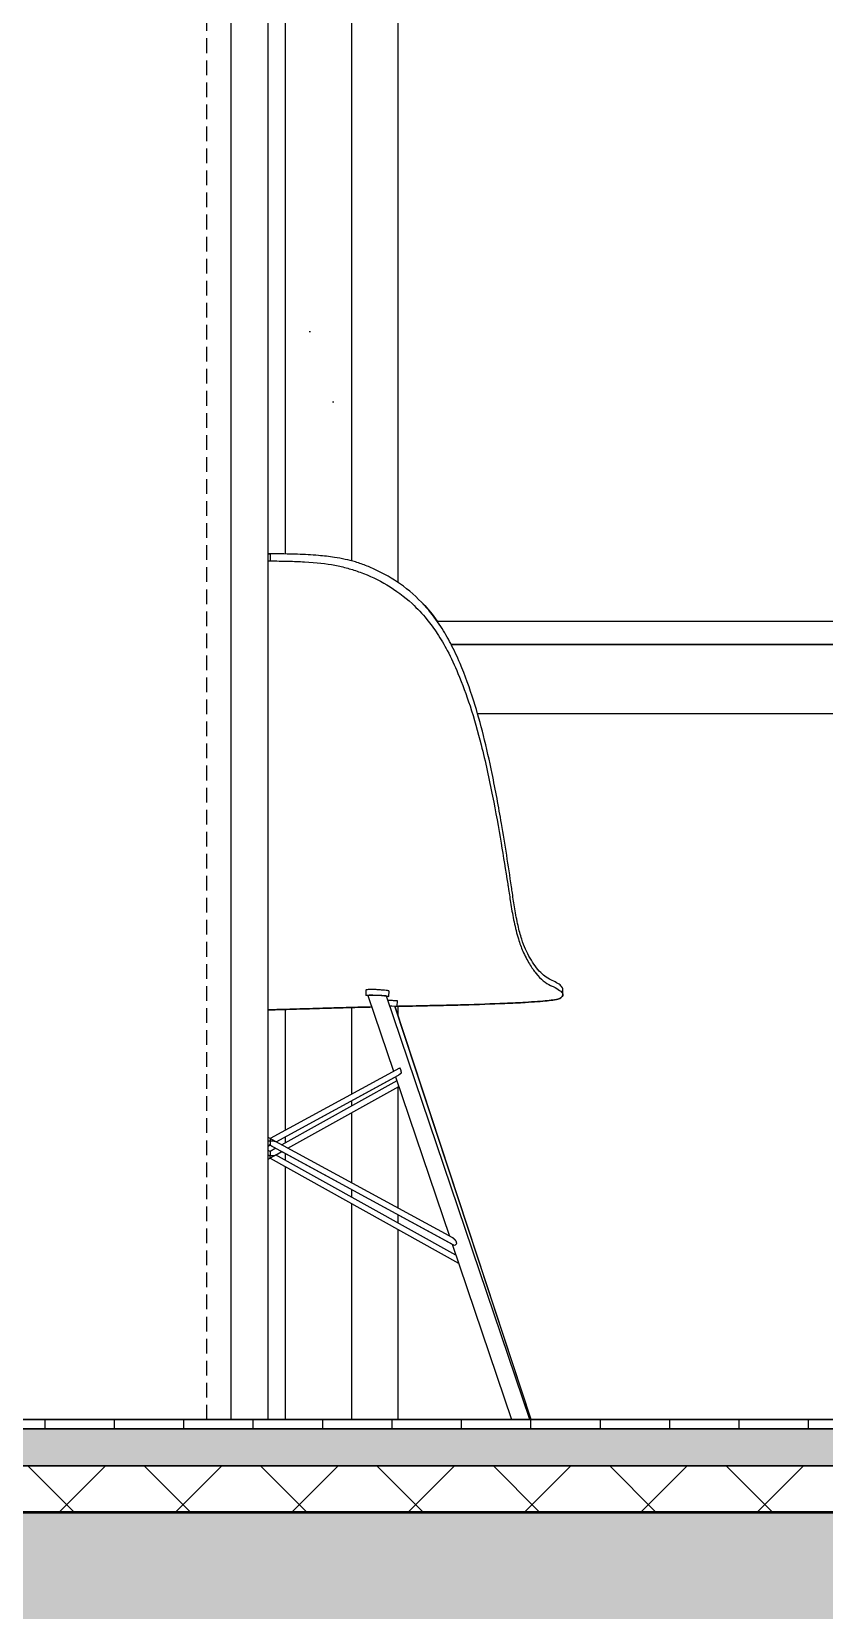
# Model space of a CAD drawing. Header units: millimetres. Extents: x -100 to 224448, y 0 to 22177.
# Drawn here: x 80044 to 80730, y 16685 to 18050 of the extents above; entities that cross this region are included whole.
import ezdxf

# ---------------------------------------------------------------- set-up
doc = ezdxf.new("R2010")
doc.units = ezdxf.units.MM
doc.linetypes.add('DASHED', pattern=[19.05, 12.7, -6.35])
doc.layers.get('0').update_dxf_attribs({"true_color": 0xdfdfdf})
for name, color, linetype in [('Background_0', 7, 'Continuous'), ('Background_DOOR_FRAME', 253, 'Continuous'), ('Boundary_Floor_ Ceramic Tiles', 7, 'Continuous'), ('Boundary_Insulation_ Extruded Polystyrene', 42, 'Continuous'), ('Boundary_Screed', 7, 'Continuous'), ('Elevation_Plaster_ Cement', 7, 'Continuous'), ('Fill_Concrete_ Reinforced', 85, 'Continuous'), ('Fill_Floor_ Ceramic Tiles', 251, 'Continuous'), ('Fill_Insulation_ Extruded Polystyrene', 42, 'Continuous'), ('Fill_Screed', 251, 'Continuous'), ('Viewport border', 7, 'Continuous')]:
    doc.layers.add(name, color=color, linetype=linetype)
for name, color, linetype, lineweight in [('Background_Concrete_ Reinforced', 7, 'Continuous', 9), ('Background_Floor_ Ceramic Tiles', 7, 'Continuous', 9), ('Background_Insulation_ Extruded Polystyrene', 7, 'Continuous', 9), ('Background_Plaster_ Cement', 7, 'Continuous', 9), ('Background_Screed', 7, 'Continuous', 9), ('Boundary_Concrete_ Reinforced', 99, 'Continuous', 50)]:
    doc.layers.add(name, color=color, linetype=linetype, lineweight=lineweight)
doc.layers.add('BIM_ROOM_LINES', color=7, linetype='Continuous', plot=False)

# ---------------------------------------------------------------- blocks, each defined once
blk = doc.blocks.new("AA'__section__..%5CMainBuilding.dwg", base_point=(4426.8, -9050, 0))
at = {"layer": 'Elevation_Plaster_ Cement'}
h = blk.add_hatch(dxfattribs=at)
h.set_pattern_fill('DOTS2', color=256, scale=20, style=0)
h.paths.add_polyline_path([(13278.1, 9935), (13278.1, 7800), (14174.2, 7800), (14268.3, 8030), (14268.8, 8031.3), (14272.6, 8040.9), (14296.6, 8102.2), (14296.7, 8102.4), (14296.7, 8102.5, -0.269538), (14298.5, 8103.9), (14324.1, 8166.5), (14322.2, 8166.5), (14322.3, 8171), (14322.5, 8171), (14322.5, 8171.5), (14063, 8542.1), (14063, 8548.2), (14598.4, 8160.1), (14598.4, 8154.2), (14525.3, 8161.8), (14525.1, 8157.3), (14523.2, 8157.4), (14641, 7800), (14908.5, 7800), (14908.5, 8372.3), (14908.5, 8410), (14908.5, 8470), (14758.5, 8470), (14758.5, 8490), (16258.5, 8490), (16258.5, 8470), (16108.5, 8470), (16108.5, 8410), (16108.5, 8372.3), (16108.5, 7800), (16375.9, 7800), (16493.8, 8157.4), (16491.8, 8157.3), (16491.6, 8161.8), (16418.5, 8154.2), (16418.5, 8160.1), (16954, 8548.2), (16954, 8542.1), (16694.5, 8171.5), (16694.5, 8171), (16694.7, 8171), (16694.8, 8166.5), (16692.8, 8166.5), (16718.4, 8103.9, -0.269538), (16720.3, 8102.5), (16720.4, 8102.2), (16744.4, 8040.9), (16748.1, 8031.3), (16748.6, 8030), (16842.7, 7800), (20835.9, 7800), (20835.9, 11801.6), (11180.9, 10946.9), (11180.9, 8548.1), (11238.1, 8542.1), (11238.1, 9935)])
h = blk.add_hatch(dxfattribs=at)
h.set_pattern_fill('DOTS2', color=256, scale=20, style=0)
h.paths.add_polyline_path([(11180.9, 8548.1), (11180.9, 10946.9), (11165.9, 10945.6), (11165.9, 8548.2)])
h = blk.add_hatch(dxfattribs=at)
h.set_pattern_fill('DOTS2', color=256, scale=20, style=0)
h.paths.add_polyline_path([(11165.9, 8154.2), (11165.9, 8043.8), (11167.5, 8042.9), (11180.9, 8050.1), (11180.9, 8154.5)])
h = blk.add_hatch(dxfattribs=at)
h.set_pattern_fill('DOTS2', color=256, scale=20, style=0)
h.paths.add_polyline_path([(11238.1, 8081.3), (11238.1, 8156.1), (11180.9, 8154.5), (11180.9, 8050.1)])
h = blk.add_hatch(dxfattribs=at)
h.set_pattern_fill('DOTS2', color=256, scale=20, style=0)
h.paths.add_polyline_path([(11238.1, 8071), (11238.1, 8075.6), (11180.9, 8044.5), (11180.9, 8039.1)])
h = blk.add_hatch(dxfattribs=at)
h.set_pattern_fill('DOTS2', color=256, scale=20, style=0)
h.paths.add_polyline_path([(11238.1, 8004.5), (11238.1, 8065.2), (11183, 8034.5)])
h = blk.add_hatch(dxfattribs=at)
h.set_pattern_fill('DOTS2', color=256, scale=20, style=0)
h.paths.add_polyline_path([(11180.9, 8044.5), (11172.8, 8040), (11177.8, 8037.3), (11180.9, 8039.1)])
h = blk.add_hatch(dxfattribs=at)
h.set_pattern_fill('DOTS2', color=256, scale=20, style=0)
h.paths.add_polyline_path([(11167.5, 8037.2), (11165.9, 8036.3), (11165.9, 8032.5), (11167.5, 8031.6), (11172.6, 8034.4), (11171.5, 8035)])
h = blk.add_hatch(dxfattribs=at)
h.set_pattern_fill('DOTS2', color=256, scale=20, style=0)
h.paths.add_polyline_path([(11180.9, 8018.4), (11167.5, 8025.9), (11165.9, 8025), (11165.9, 7800), (11180.9, 7800)])
h = blk.add_hatch(dxfattribs=at)
h.set_pattern_fill('DOTS2', color=256, scale=20, style=0)
h.paths.add_polyline_path([(11180.9, 8029.9), (11177.8, 8031.6), (11172.9, 8028.9), (11172.7, 8028.8), (11180.9, 8024.2)])
h = blk.add_hatch(dxfattribs=at)
h.set_pattern_fill('DOTS2', color=256, scale=20, style=0)
h.paths.add_polyline_path([(11238.1, 7992.3), (11238.1, 7998.8), (11180.9, 8029.9), (11180.9, 8024.2)])
h = blk.add_hatch(dxfattribs=at)
h.set_pattern_fill('DOTS2', color=256, scale=20, style=0)
h.paths.add_polyline_path([(11238.1, 7800), (11238.1, 7986.5), (11180.9, 8018.4), (11180.9, 7800)])
at = {"layer": 'Fill_Concrete_ Reinforced', "extrusion": (1.66128e-17, 2.88827e-15, -1)}
h = blk.add_hatch(dxfattribs=at)
h.set_pattern_fill('CONCRETE1', color=256, scale=20, angle=15, style=0)
h.set_pattern_definition([(15, (-5595.9, -5200), (287.368, 497.736), [50.8, -355.6]), (105, (-5595.9, -5200), (-497.736, 287.368), [50.8, -355.6]), (150, (-5546.83, -5186.85), (-392.5523, -105.184), [71.842, -502.8944]), (15, (-5606, -4966.04), (287.368, 497.736), [50.8, -355.6]), (60, (-5574.9, -4984), (-105.184, 392.5523), [35.921, -538.8154]), (150, (-5574.9, -4984), (-392.5523, -105.184), [35.921, -538.8154]), (15, (-5485.1, -4828.46), (287.368, 497.736), [71.842, -334.558]), (60, (-5485.1, -4828.46), (-105.184, 392.5523), [50.8, -523.9364]), (150, (-5415.7, -4809.87), (-392.5523, -105.184), [50.8, -523.9364]), (105, (-5352.3, -5029.55), (-497.736, 287.368), [50.8, -355.6]), (60, (-5352.32, -5029.55), (-105.184, 392.5523), [35.921, -538.8154]), (150, (-5334.36, -4998.44), (-392.5523, -105.184), [35.921, -538.8154]), (15, (-5573.13, -5088.7), (287.368, 497.736), [25.4, -340.36]), (15, (-5305, -4911.7), (287.368, 497.736), [25.4, -340.36]), (105, (-5440.83, -4895.5), (-497.736, 287.368), [25.4, -340.36]), (150, (-5332.6, -5103.15), (-392.5523, -105.184), [35.921, -538.8154]), (150, (-5576.65, -4879.3), (-392.5523, -105.184), [35.921, -538.8154]), (60, (-5446.4, -5021.9), (-105.184, 392.5523), [35.921, -538.8154]), (105, (-5474.1, -5114.77), (-497.736, 287.368), [6.35, -400.05]), (105, (-5500.1, -4944.24), (-497.736, 287.368), [6.35, -400.05]), (105, (-5334.15, -4827.46), (-497.736, 287.368), [6.35, -400.05]), (105, (-5272.14, -5034.36), (-497.736, 287.368), [6.35, -400.05])])
h.paths.add_polyline_path([(-26015.9, 7550), (-5775.9, 7550), (-5775.9, 7720), (-5915.9, 7720), (-25875.9, 7720), (-26015.9, 7720)])
at = {"layer": 'Fill_Floor_ Ceramic Tiles', "extrusion": (2.10113e-17, -4.02994e-14, -1)}
h = blk.add_hatch(dxfattribs=at)
h.set_pattern_fill('_USER', color=256, scale=60, angle=90, style=0, pattern_type=0)
h.set_pattern_definition([(90, (-5595.9, -5200), (-60, -2e-13), [])])
h.paths.add_polyline_path([(-5915.9, 7800), (-25875.9, 7800), (-25875.9, 7792), (-5915.9, 7792)])
at = {"layer": 'Fill_Insulation_ Extruded Polystyrene', "extrusion": (2.11813e-17, 8.48409e-16, -1)}
h = blk.add_hatch(dxfattribs=at)
h.set_pattern_fill('INSULATION', color=256, scale=20, style=0)
h.set_pattern_definition([(45, (-5595.9, -5200), (-50.28943, 50.28943), []), (135, (-5595.9, -5200), (-50.28943, -50.28943), [])])
h.paths.add_polyline_path([(-5915.9, 7760), (-25875.9, 7760), (-25875.9, 7720), (-5915.9, 7720)])
at = {"layer": 'Fill_Screed', "extrusion": (2.11813e-17, 1.06051e-15, -1)}
h = blk.add_hatch(dxfattribs=at)
h.set_pattern_fill('SCREED', color=256, scale=20, angle=15, style=0)
h.set_pattern_definition([(15, (-5595.9, -5200), (915.6406, 508.3053), [-127, 0, -381, 0]), (15, (-5599.19, -5187.73), (915.6406, 508.3053), [-50.8, 0, -177.8, 0, -91.44, 0, -381, 0]), (15, (-5602.47, -5175.47), (915.6406, 508.3053), [-25.4, 0, -127, 0, -127, 0, -279.4, 0, -91.44, 0]), (15, (-5605.76, -5163.2), (915.6406, 508.3053), [-91.44, 0, -406.4, 0]), (15, (-5609.05, -5150.93), (915.6406, 508.3053), [-304.8, 0, -304.8, 0]), (15, (-5612.34, -5138.66), (915.6406, 508.3053), [-431.8, 0]), (15, (-5615.62, -5126.4), (915.6406, 508.3053), [-127, 0, -558.8, 0]), (15, (-5618.9, -5114.13), (915.6406, 508.3053), [-177.8, 0, -101.6, 0]), (15, (-5622.2, -5101.86), (915.6406, 508.3053), [-254, 0]), (15, (-5628.77, -5077.33), (915.6406, 508.3053), [-35.56, 0, -381, 0, -228.6, 0]), (15, (-5632.06, -5065.06), (915.6406, 508.3053), [-50.8, 0, -5.08, 0, -127, 0]), (15, (-5635.34, -5052.8), (915.6406, 508.3053), [-25.4, 0, -330.2, 0, -381, 0]), (15, (-5638.63, -5040.53), (915.6406, 508.3053), [-254, 0]), (15, (-5641.92, -5028.26), (915.6406, 508.3053), [-127, 0, -533.4, 0]), (15, (-5648.5, -5003.72), (915.6406, 508.3053), [-609.6, 0]), (15, (-5651.78, -4991.46), (915.6406, 508.3053), [-127, 0, -10.16, 0, -177.8, 0]), (15, (-5655.07, -4979.2), (915.6406, 508.3053), [-35.56, 0, -254, 0, -101.6, 0, -177.8, 0, -203.2, 0]), (15, (-5658.35, -4966.92), (915.6406, 508.3053), [-76.2, 0, -101.6, 0, -254, 0, -10.16, 0, -127, 0]), (15, (-5661.64, -4954.65), (915.6406, 508.3053), [-254, 0])])
h.paths.add_polyline_path([(-5915.9, 7792), (-25875.9, 7792), (-25875.9, 7760), (-5915.9, 7760)])
at = {"linetype": 'DASHED', "extrusion": (0, 1, 1.06547e-32)}
for p, q in [((11112.9, 7800), (11112.9, 10944.3)), ((11167.5, 8548.2), (11167.5, 8542.1))]:
    blk.add_line(p, q, dxfattribs=at)
blk.add_line((5427.9, 7800), (41613.9, 7800))
blk.add_line((5427.9, 7800), (41613.9, 7800))
at = {"layer": 'Background_0', "extrusion": (0, 1, 1.06547e-32)}
for p, q in [((11133.9, 7800), (11133.9, 11252.3)), ((11165.9, 7800), (11165.9, 11255.1)), ((11180.9, 8548.1), (11180.9, 10946.9)), ((11312, 8490), (11823.1, 8490)), ((11811, 8470), (11324.1, 8470)), ((11324.1, 8470), (11811, 8470)), ((11788.1, 8410), (11346.9, 8410)), ((11788.1, 8410), (11346.9, 8410)), ((11250.4, 8171.3), (11250.2, 8166.7)), ((11252.1, 8166.5), (11274.3, 8101)), ((11392, 7800), (11268.2, 8165.9)), ((11270.2, 8165.8), (11270.4, 8170.3)), ((11277.4, 8157.3), (11277.6, 8161.8)), ((11180.9, 8050.1), (11180.9, 8154.5)), ((11271, 8157.6), (11272.8, 8157.5)), ((11271, 8157.6), (11277.4, 8157.3)), ((11272.8, 8157.5), (11275.3, 8157.4)), ((11393.3, 7800), (11275.4, 8157.4)), ((11393.3, 7800), (11275.6, 8157.1)), ((11279.4, 8103.7), (11167.5, 8042.9)), ((11172.8, 8040), (11278.5, 8097.6)), ((11172.8, 8040), (11275.9, 8096.2)), ((11277.1, 8092.7), (11177.8, 8037.3)), ((11275.9, 8096.2), (11322.5, 7958.6)), ((11183, 8034.5), (11278.7, 8087.9)), ((11183, 8034.5), (11278.7, 8087.9)), ((11325.4, 7957), (11165.9, 8043.8)), ((11166.4, 8037.8), (11326.2, 7950.9)), ((11167.5, 8040.9), (11167.5, 8040)), ((11180.9, 8039.1), (11180.9, 8044.5)), ((11165.9, 8036.3), (11167.5, 8037.2)), ((11165.9, 8036.3), (11167.5, 8037.2)), ((11167.5, 8031.6), (11165.9, 8032.5)), ((11165.9, 8025), (11177.8, 8031.6)), ((11165.9, 8025), (11167.5, 8025.9)), ((11167.5, 8037.2), (11171.5, 8035)), ((11172.6, 8034.4), (11167.5, 8031.6)), ((11167.5, 8031.6), (11167.5, 8029)), ((11167.5, 8029), (11167.5, 8028)), ((11167.5, 8025.9), (11167.5, 8028)), ((11167.5, 8025.9), (11330.5, 7935.1)), ((11167.5, 8025.9), (11330.5, 7935.1)), ((11328.1, 7942.1), (11172.3, 8028.9)), ((11172.9, 8028.9), (11177.8, 8031.6)), ((11177.8, 8031.6), (11324.9, 7951.6)), ((11180.9, 8024.2), (11180.9, 8029.9)), ((11180.9, 7800), (11180.9, 8018.4)), ((11324.9, 7951.6), (11376.2, 7800))]:
    blk.add_line(p, q, dxfattribs=at)
at = {"layer": 'Background_0', "extrusion": (2.03657e-12, 1.66223e-12, -1)}
blk.add_arc((-11199.4, 8410.8, 0), 137.7, 136.6926, 144.8637, dxfattribs=at)
at = {"layer": 'Background_0'}
for centre, radius, start, end in [((11253.3, 8155.2), 16.4, 88.1779, 99.3618), ((11326.9, 7952.4), 1.63, 243.8348, 303.5316), ((11326.9, 7952.8), 2.01, 297.2959, 344.3226)]:
    blk.add_arc(centre, radius, start, end, dxfattribs=at)
at = {"layer": 'Background_0', "extrusion": (-4.42351e-16, 1.19761e-17, -1)}
for start_param, end_param in [(-0.002953, 3.138639), (5.619983, 6.280232), (3.141611, 3.750605), (9.421825, 9.424796)]:
    blk.add_ellipse((11260.2, 8166.2), major_axis=(-9.99, 0.45), ratio=0.069694, start_param=start_param, end_param=end_param, dxfattribs=at)
at = {"layer": 'Background_0', "extrusion": (-1.74004e-16, 1.38667e-32, -1)}
for start_param, end_param in [(6.25873, 7.115321), (0.832136, 2.472617), (2.472617, 3.117475)]:
    blk.add_ellipse((11260.2, 8166.2), major_axis=(-8.01, 0.3), ratio=0.068313, start_param=start_param, end_param=end_param, dxfattribs=at)
at = {"layer": 'Background_0', "extrusion": (-1.88013e-16, -1.69008e-22, -1)}
blk.add_ellipse((11167.5, 8040), major_axis=(4.96, 0), ratio=0.184074, start_param=4.373861, end_param=4.712465, dxfattribs=at)
at = {"layer": 'Background_0', "extrusion": (-1.59995e-16, 1.69008e-22, -1)}
for start_param, end_param in [(1.570873, 1.91906), (1.91906, 2.814763)]:
    blk.add_ellipse((11167.5, 8040), major_axis=(-4.96, 0), ratio=0.184074, start_param=start_param, end_param=end_param, dxfattribs=at)
at = {"layer": 'Background_0', "extrusion": (-1.74004e-16, 1.06547e-32, -1)}
blk.add_ellipse((11167.5, 8028.8), major_axis=(-4.96, 0), ratio=0.150863, start_param=4.712389, end_param=5.048976, dxfattribs=at)
at = {"layer": 'Background_0'}
for start_param, end_param in [(1.570796, 1.918984), (1.918984, 2.876931)]:
    blk.add_ellipse((11167.5, 8028.8), major_axis=(-4.96, 0), ratio=0.150863, start_param=start_param, end_param=end_param, dxfattribs=at)
for points, degree in [([(11165.9, 8548.2), (11166.4, 8548.2), (11167, 8548.2), (11167.5, 8548.2)], 3), ([(11167.5, 8548.2), (11167, 8548.2), (11166.4, 8548.2), (11165.9, 8548.2)], 3), ([(11165.9, 8542.1), (11166.4, 8542.1), (11167, 8542.1), (11167.5, 8542.1)], 3), ([(11270.4, 8170.3), (11270.4, 8170.3), (11270.4, 8170.3), (11270.4, 8170.3)], 3), ([(11420.6, 8172.2), (11420.6, 8172.2), (11420.6, 8172.2), (11420.6, 8172.2)], 3), ([(11420.6, 8167.2), (11420.6, 8167.9), (11420.6, 8168.5), (11420.6, 8169.1), (11420.6, 8169.7), (11420.6, 8170.4), (11420.6, 8171), (11420.6, 8171.6), (11420.6, 8172.2)], 1), ([(11420.6, 8167.2), (11420.6, 8167.9), (11420.6, 8168.5), (11420.6, 8169.1), (11420.6, 8169.7), (11420.6, 8170.4), (11420.6, 8171), (11420.6, 8171.6), (11420.6, 8172.2)], 1), ([(11167.5, 8154.2), (11167, 8154.2), (11166.5, 8154.2), (11165.9, 8154.2)], 3), ([(11165.9, 8154.2), (11166.5, 8154.2), (11167, 8154.2), (11167.5, 8154.2)], 3)]:
    blk.add_open_spline(points, degree=degree, dxfattribs=at)
for points, degree, knots in [([(11420.6, 8172.2), (11420.6, 8172.9), (11420.3, 8173.6), (11418.9, 8175.1), (11417.8, 8176), (11415, 8177.7), (11413.4, 8178.6), (11409.9, 8180.3), (11408.2, 8181), (11404.8, 8183.3), (11403.2, 8184.6), (11399.9, 8188), (11398.3, 8189.9), (11395.2, 8194.1), (11393.8, 8196.3), (11391, 8201.1), (11389.7, 8203.6), (11387.2, 8209.2), (11386.1, 8212), (11383.9, 8219), (11382.8, 8222.9), (11380.8, 8231.7), (11379.9, 8236.6), (11378.3, 8245.9), (11377.7, 8250.4), (11376.7, 8256.7), (11376.5, 8258.6), (11373.5, 8278.6), (11370.7, 8297.1), (11365.1, 8329.5), (11362.4, 8344.1), (11357.2, 8369.4), (11354.7, 8380.4), (11349.5, 8401.2), (11346.7, 8411.2), (11340.1, 8432.1), (11336.2, 8443.2), (11329.3, 8459.4), (11326.6, 8465.1), (11321.1, 8475.7), (11318.2, 8480.7), (11311.5, 8491), (11307.5, 8496.3), (11297, 8508.3), (11290.3, 8514.6), (11276, 8525.2), (11268.8, 8529.6), (11257.9, 8534.9), (11254.6, 8536.4), (11248.1, 8539), (11244.8, 8540.2), (11235.4, 8542.9), (11229.4, 8544.2), (11218.7, 8545.9), (11214, 8546.4), (11203.4, 8547.3), (11197.3, 8547.7), (11183.3, 8548.1), (11175.4, 8548.2), (11167.5, 8548.2)], 3, [383.319442, 383.319442, 383.319442, 383.319442, 419.22789, 419.22789, 453.909185, 453.909185, 482.097896, 482.097896, 502.375549, 502.375549, 518.270199, 518.270199, 532.247994, 532.247994, 543.910889, 543.910889, 554.554307, 554.554307, 564.834948, 564.834948, 576.338436, 576.338436, 589.397144, 589.397144, 600.98443, 600.98443, 605.77919, 605.77919, 650.931093, 650.931093, 686.958256, 686.958256, 714.797523, 714.797523, 740.438477, 740.438477, 770.035685, 770.035685, 786.5812, 786.5812, 801.648134, 801.648134, 819.550519, 819.550519, 844.362973, 844.362973, 866.825831, 866.825831, 875.712827, 875.712827, 884.748356, 884.748356, 900.216743, 900.216743, 911.686824, 911.686824, 926.688446, 926.688446, 946.041088, 946.041088, 946.041088, 946.041088]), ([(11167.5, 8542.1), (11172.8, 8542.1), (11178.1, 8542), (11188, 8541.8), (11192.7, 8541.6), (11207.5, 8540.8), (11216, 8539.8), (11227.3, 8537.7), (11231, 8536.8), (11238.3, 8534.8), (11241.9, 8533.6), (11253.5, 8529.4), (11261.2, 8525.7), (11276.4, 8516.7), (11283.6, 8511.3), (11294.9, 8501), (11299.2, 8496.4), (11306.3, 8487.7), (11309.3, 8483.6), (11315.2, 8474.6), (11318.1, 8469.7), (11324.1, 8458.3), (11327.2, 8451.6), (11333.8, 8435.8), (11337.3, 8426.3), (11343.9, 8405.8), (11347.1, 8394.5), (11353.7, 8368.5), (11356.9, 8353.5), (11362.5, 8325.3), (11365, 8311.6), (11369.2, 8286.5), (11371.1, 8274.6), (11373, 8262.6), (11373, 8262.3), (11373.3, 8260.7), (11373.5, 8259.4), (11374.3, 8254.1), (11375, 8249.6), (11376.5, 8240), (11377.4, 8235), (11379.5, 8225), (11380.8, 8220), (11383.4, 8211.6), (11384.6, 8208.1), (11387.8, 8200.7), (11389.8, 8197.1), (11393.6, 8190.7), (11395.5, 8188.1), (11399.5, 8183), (11401.6, 8180.9), (11405.9, 8177.3), (11408, 8176.2), (11410, 8175.2), (11410.1, 8175.2), (11410.3, 8175.1), (11410.4, 8175), (11411, 8174.7), (11411.6, 8174.5), (11414.6, 8173), (11416.4, 8171.9), (11419.3, 8169.8), (11420.2, 8168.8), (11420.6, 8167.7), (11420.6, 8167.5), (11420.6, 8167.2)], 3, [0, 0, 0, 0, 15.757403, 15.757403, 29.876397, 29.876397, 60.217719, 60.217719, 75.46174, 75.46174, 90.562825, 90.562825, 125.839789, 125.839789, 163.867976, 163.867976, 190.519789, 190.519789, 211.865338, 211.865338, 235.763088, 235.763088, 265.954633, 265.954633, 307.364462, 307.364462, 355.194579, 355.194579, 416.705843, 416.705843, 471.979401, 471.979401, 520.298129, 520.298129, 521.624643, 521.624643, 526.823515, 526.823515, 544.103524, 544.103524, 563.656539, 563.656539, 584.557398, 584.557398, 601.424977, 601.424977, 623.265169, 623.265169, 644.944271, 644.944271, 671.508634, 671.508634, 703.87251, 703.87251, 706.216719, 706.216719, 707.493232, 707.493232, 717.983679, 717.983679, 768.236516, 768.236516, 830.243831, 830.243831, 846.973844, 846.973844, 846.973844, 846.973844]), ([(11250.4, 8171.3), (11250.4, 8171.3), (11250.4, 8171.3), (11250.4, 8171.3), (11250.5, 8171.4), (11250.5, 8171.4), (11250.6, 8171.4), (11250.6, 8171.4), (11250.6, 8171.4), (11250.6, 8171.4)], 5, [55.974825, 55.974825, 55.974825, 55.974825, 55.974825, 55.974825, 57.597071, 57.597071, 57.597071, 57.597071, 58.30743, 58.30743, 58.30743, 58.30743, 58.30743, 58.30743]), ([(11270.4, 8170.3), (11270.4, 8170.3), (11270.3, 8170.4), (11269.9, 8170.5), (11269.5, 8170.6), (11268.3, 8170.8), (11267.4, 8170.9), (11265.3, 8171.1), (11264.2, 8171.2), (11261.7, 8171.4), (11260.4, 8171.5), (11257.8, 8171.6), (11256.5, 8171.6), (11254.8, 8171.6), (11254.3, 8171.6), (11253.8, 8171.6)], 3, [40.11391, 40.11391, 40.11391, 40.11391, 42.198465, 42.198465, 45.490052, 45.490052, 49.470858, 49.470858, 53.241932, 53.241932, 57.120542, 57.120542, 61.131352, 61.131352, 63.001634, 63.001634, 63.001634, 63.001634]), ([(11277.6, 8161.8), (11276.8, 8161.9), (11275.7, 8161.9), (11274.1, 8162), (11272.9, 8162.1), (11271.4, 8162.2), (11270.2, 8162.2), (11269.4, 8162.3)], 3, [26.174857, 26.174857, 26.174857, 26.174857, 30.157443, 32.148737, 34.14003, 36.131323, 40.11391, 40.11391, 40.11391, 40.11391]), ([(11275.6, 8157.1), (11283.7, 8157.3), (11291.8, 8157.4), (11304.9, 8157.7), (11309.9, 8157.8), (11321.6, 8158.1), (11328.2, 8158.2), (11347.3, 8158.8), (11359.3, 8159.2), (11376.7, 8159.9), (11382.7, 8160.2), (11395.6, 8161), (11402.3, 8161.5), (11409.5, 8162.2), (11411.6, 8162.5), (11415.8, 8163.2), (11417.2, 8163.6), (11418.7, 8164.3), (11419.1, 8164.6), (11419.7, 8165.2), (11419.9, 8165.5), (11420.4, 8166.2), (11420.6, 8166.7), (11420.6, 8167.2)], 3, [846.973844, 846.973844, 846.973844, 846.973844, 883.400297, 883.400297, 906.325708, 906.325708, 936.754234, 936.754234, 996.196077, 996.196077, 1029.572861, 1029.572861, 1075.939805, 1075.939805, 1098.36333, 1098.36333, 1128.405681, 1128.405681, 1155.194971, 1155.194971, 1175.247625, 1175.247625, 1214.211174, 1214.211174, 1214.211174, 1214.211174]), ([(11420.6, 8167.2), (11420.6, 8166.7), (11420.4, 8166.2), (11419.9, 8165.5), (11419.7, 8165.2), (11419.1, 8164.6), (11418.7, 8164.3), (11417.2, 8163.6), (11415.8, 8163.2), (11411.6, 8162.5), (11409.5, 8162.2), (11402.3, 8161.5), (11395.6, 8161), (11382.7, 8160.2), (11376.7, 8159.9), (11359.3, 8159.2), (11347.3, 8158.8), (11328.2, 8158.2), (11321.6, 8158.1), (11309.9, 8157.8), (11304.9, 8157.7), (11291.8, 8157.4), (11283.7, 8157.3), (11275.6, 8157.1)], 3, [846.973844, 846.973844, 846.973844, 846.973844, 885.937392, 885.937392, 905.990047, 905.990047, 932.779336, 932.779336, 962.821687, 962.821687, 985.245212, 985.245212, 1031.612156, 1031.612156, 1064.98894, 1064.98894, 1124.430783, 1124.430783, 1154.85931, 1154.85931, 1177.784721, 1177.784721, 1214.211173, 1214.211173, 1214.211173, 1214.211173]), ([(11167.5, 8154.2), (11169.4, 8154.2), (11171.4, 8154.2), (11174.9, 8154.3), (11176.9, 8154.4), (11182.7, 8154.5), (11186.5, 8154.6), (11197.9, 8155), (11205.5, 8155.2), (11218.1, 8155.6), (11223.2, 8155.7), (11235, 8156.1), (11241.7, 8156.2), (11250.8, 8156.5), (11253.2, 8156.5), (11255.5, 8156.6)], 3, [1243.644909, 1243.644909, 1243.644909, 1243.644909, 1253.980064, 1253.980064, 1262.92384, 1262.92384, 1279.470874, 1279.470874, 1312.4588, 1312.4588, 1334.464033, 1334.464033, 1363.94614, 1363.94614, 1373.961232, 1373.961232, 1373.961232, 1373.961232]), ([(11255.5, 8156.6), (11253.2, 8156.5), (11250.8, 8156.5), (11241.7, 8156.2), (11235, 8156.1), (11223.2, 8155.7), (11218.1, 8155.6), (11205.5, 8155.2), (11197.9, 8155), (11186.5, 8154.6), (11182.7, 8154.5), (11176.9, 8154.4), (11174.9, 8154.3), (11171.4, 8154.2), (11169.4, 8154.2), (11167.5, 8154.2)], 3, [1243.644909, 1243.644909, 1243.644909, 1243.644909, 1253.660002, 1253.660002, 1283.142109, 1283.142109, 1305.147342, 1305.147342, 1338.135268, 1338.135268, 1354.682302, 1354.682302, 1363.626078, 1363.626078, 1373.961232, 1373.961232, 1373.961232, 1373.961232]), ([(11281.1, 8099.7), (11281.1, 8099.7), (11281.1, 8099.7), (11281.1, 8099.7), (11281.1, 8099.7), (11280.7, 8099.3), (11280.3, 8099), (11279.9, 8098.7), (11279.6, 8098.3), (11279.1, 8098), (11279, 8097.9), (11278.9, 8097.8), (11278.7, 8097.7), (11278.6, 8097.6), (11278.6, 8097.6), (11278.5, 8097.6), (11278.5, 8097.6)], 5, [-6.629642, -6.629642, -6.629642, -6.629642, -6.629642, -6.629642, -6.552182, -6.552182, -6.552182, -6.552182, -4.15763, -4.15763, -4.15763, -4.15763, -3.351488, -3.351488, -3.351488, -3.172805, -3.172805, -3.172805, -3.172805, -3.172805, -3.172805]), ([(11279.4, 8103.7), (11279.4, 8103.7), (11279.5, 8103.8), (11279.5, 8103.8), (11279.6, 8103.8), (11279.7, 8103.9), (11279.7, 8103.9), (11279.7, 8103.9), (11279.7, 8103.9), (11279.7, 8103.9)], 5, [6.4944525, 6.4944525, 6.4944525, 6.4944525, 6.4944525, 6.4944525, 6.8052271, 6.8052271, 6.8052271, 6.8052271, 6.8796825, 6.8796825, 6.8796825, 6.8796825, 6.8796825, 6.8796825]), ([(11280.5, 8102.5), (11280.5, 8102.6), (11280.4, 8102.7), (11280.3, 8103), (11280.3, 8103.1), (11280.2, 8103.3), (11280.1, 8103.4), (11280, 8103.6), (11280, 8103.7), (11279.9, 8103.8), (11279.8, 8103.8), (11279.8, 8103.9), (11279.7, 8103.9), (11279.7, 8103.9)], 3, [0, 0, 0, 0, 0.476721, 0.476721, 0.953442, 0.953442, 1.430163, 1.430163, 1.906884, 1.906884, 2.380245, 2.380245, 2.838722, 2.838722, 2.838722, 2.838722]), ([(11280.8, 8101.6), (11280.8, 8101.7), (11280.7, 8101.9), (11280.6, 8102.2), (11280.6, 8102.3), (11280.5, 8102.5)], 3, [14.5842378, 14.5842378, 14.5842378, 14.5842378, 14.9967974, 14.9967974, 15.4832834, 15.4832834, 15.4832834, 15.4832834]), ([(11281.1, 8099.7), (11281.1, 8099.8), (11281.1, 8100), (11281, 8100.2), (11281, 8100.4), (11281, 8100.7), (11280.9, 8100.8), (11280.9, 8101.2), (11280.8, 8101.3), (11280.8, 8101.5), (11280.8, 8101.5), (11280.8, 8101.6)], 3, [12.592736, 12.592736, 12.592736, 12.592736, 13.060328, 13.060328, 13.537339, 13.537339, 14.023825, 14.023825, 14.510311, 14.510311, 14.584238, 14.584238, 14.584238, 14.584238]), ([(11167.5, 8042.9), (11167.5, 8042.9), (11167.5, 8042.8), (11167.5, 8042.8), (11167.5, 8042.7), (11167.5, 8042.6), (11167.5, 8042.3), (11167.5, 8042.1), (11167.5, 8041.8), (11167.5, 8041.4), (11167.5, 8041.1), (11167.5, 8040.9)], 3, [-1.244489, -1.244489, -1.244489, -1.244489, -1.22233, -1.20017, -1.155851, -1.067213, -0.889936, -0.71266, -0.535383, -0.358107, -0.003554, -0.003554, -0.003554, -0.003554]), ([(11167.5, 8040), (11167.5, 8039.7), (11167.5, 8039.3), (11167.5, 8038.8), (11167.5, 8038.4), (11167.5, 8038), (11167.5, 8037.7), (11167.5, 8037.4), (11167.5, 8037.3), (11167.5, 8037.3), (11167.5, 8037.2), (11167.5, 8037.2), (11167.5, 8037.2)], 3, [1.592677, 1.592677, 1.592677, 1.592677, 2.036195, 2.257954, 2.479714, 2.701473, 2.923232, 3.034111, 3.089551, 3.117271, 3.131131, 3.144991, 3.144991, 3.144991, 3.144991]), ([(11325.9, 7956.7), (11325.8, 7956.8), (11325.8, 7956.8), (11325.7, 7956.8), (11325.7, 7956.8), (11325.6, 7956.9), (11325.5, 7956.9), (11325.5, 7957), (11325.4, 7957), (11325.4, 7957)], 5, [5.8415059, 5.8415059, 5.8415059, 5.8415059, 5.8415059, 5.8415059, 6.174608, 6.174608, 6.174608, 6.174608, 6.5551846, 6.5551846, 6.5551846, 6.5551846, 6.5551846, 6.5551846]), ([(11328.8, 7952.3), (11328.8, 7952.4), (11328.9, 7952.5), (11328.9, 7952.6), (11328.9, 7952.7), (11328.8, 7952.9), (11328.8, 7953), (11328.8, 7953.1), (11328.8, 7953.2), (11328.6, 7953.7), (11328.5, 7954), (11328.3, 7954.3), (11328.1, 7954.5), (11327.6, 7955.1), (11327.4, 7955.4), (11327.2, 7955.6), (11327, 7955.8), (11326.6, 7956.2), (11326.4, 7956.3), (11326.2, 7956.5), (11326, 7956.6), (11325.9, 7956.7)], 5, [6.555185, 6.555185, 6.555185, 6.555185, 6.555185, 6.555185, 7.076464, 7.076464, 7.076464, 7.076464, 7.633969, 7.633969, 7.633969, 7.633969, 9.476469, 9.476469, 9.476469, 9.476469, 11.31897, 11.31897, 11.31897, 11.31897, 12.672144, 12.672144, 12.672144, 12.672144, 12.672144, 12.672144])]:
    blk.add_open_spline(points, degree=degree, knots=knots, dxfattribs=at)
at = {"layer": 'Background_Concrete_ Reinforced', "extrusion": (0, 1, 1.06547e-32)}
blk.add_line((25875.9, 7720), (5915.9, 7720), dxfattribs=at)
at = {"layer": 'Background_DOOR_FRAME', "extrusion": (0, 1, 1.06547e-32)}
for p, q in [((11238.1, 8542.1), (11238.1, 9935)), ((11278.1, 9895), (11278.1, 8523.5)), ((11238.1, 8081.3), (11238.1, 8156.1)), ((11278.1, 8157.1), (11278.1, 8149.2)), ((11278.1, 8087.5), (11278.1, 7982.7)), ((11238.1, 8071), (11238.1, 8075.6)), ((11238.1, 8004.5), (11238.1, 8065.2)), ((11238.1, 7992.3), (11238.1, 7998.8)), ((11238.1, 7800), (11238.1, 7986.5)), ((11278.1, 7977), (11278.1, 7970)), ((11278.1, 7964.2), (11278.1, 7800))]:
    blk.add_line(p, q, dxfattribs=at)
at = {"layer": 'Background_Floor_ Ceramic Tiles', "extrusion": (0, 1, 1.06547e-32)}
for p, q in [((25875.9, 7800), (5915.9, 7800)), ((5915.9, 7792), (25875.9, 7792))]:
    blk.add_line(p, q, dxfattribs=at)
at = {"layer": 'Background_Insulation_ Extruded Polystyrene', "extrusion": (0, 1, 1.06547e-32)}
for p, q in [((25875.9, 7760), (5915.9, 7760)), ((5915.9, 7720), (25875.9, 7720))]:
    blk.add_line(p, q, dxfattribs=at)
at = {"layer": 'Background_Plaster_ Cement', "extrusion": (0, 1, 1.06547e-32)}
for p, q in [((11238.1, 8542.1), (11238.1, 9935)), ((11238.1, 8081.3), (11238.1, 8156.1)), ((11238.1, 8071), (11238.1, 8075.6)), ((11238.1, 8004.5), (11238.1, 8065.2)), ((11238.1, 7992.3), (11238.1, 7998.8)), ((11238.1, 7800), (11238.1, 7986.5))]:
    blk.add_line(p, q, dxfattribs=at)
at = {"layer": 'Background_Screed', "extrusion": (0, 1, 1.06547e-32)}
for p, q in [((25875.9, 7792), (5915.9, 7792)), ((5915.9, 7760), (25875.9, 7760))]:
    blk.add_line(p, q, dxfattribs=at)
at = {"layer": 'BIM_ROOM_LINES', "extrusion": (0, 1, 1.06547e-32)}
blk.add_line((25863.9, 7800), (5927.9, 7800), dxfattribs=at)
at = {"layer": 'Boundary_Concrete_ Reinforced', "extrusion": (0, 1, 1.06547e-32)}
blk.add_line((5915.9, 7720), (25875.9, 7720), dxfattribs=at)
at = {"layer": 'Boundary_Floor_ Ceramic Tiles', "extrusion": (0, 1, 1.06547e-32)}
for p, q in [((5915.9, 7800), (25875.9, 7800)), ((25875.9, 7792), (5915.9, 7792))]:
    blk.add_line(p, q, dxfattribs=at)
at = {"layer": 'Boundary_Insulation_ Extruded Polystyrene', "extrusion": (0, 1, 1.06547e-32)}
for p, q in [((5915.9, 7760), (25875.9, 7760)), ((25875.9, 7720), (5915.9, 7720))]:
    blk.add_line(p, q, dxfattribs=at)
at = {"layer": 'Boundary_Screed', "extrusion": (0, 1, 1.06547e-32)}
for p, q in [((5915.9, 7792), (25875.9, 7792)), ((25875.9, 7760), (5915.9, 7760))]:
    blk.add_line(p, q, dxfattribs=at)

msp = doc.modelspace()

# ---------------------------------------------------------------- block references
at = {"layer": 'Viewport border'}
msp.add_blockref("AA'__section__..%5CMainBuilding.dwg", (73509.6, 0), dxfattribs=at)

doc.saveas('drawing.dxf')
